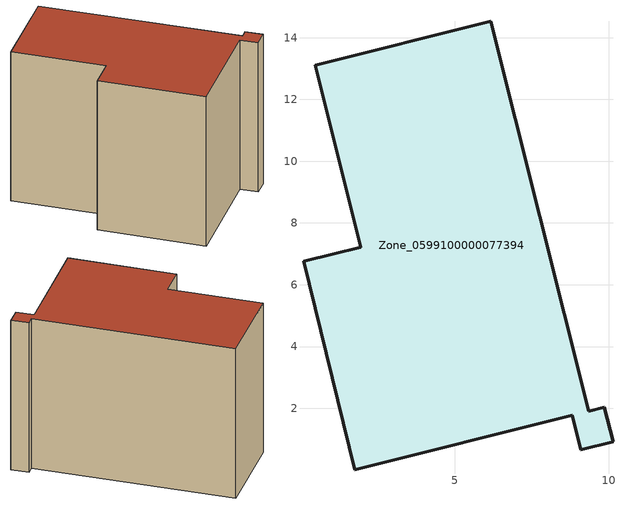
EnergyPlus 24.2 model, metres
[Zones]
Zone_0599100000077394
 floor ground (C_G): 9.34,1.91 9.84,2.04 10.13,0.92 9.09,0.66 8.81,1.78 1.76,0.02 0.11,6.76 1.96,7.22 0.49,13.1 6.18,14.52 z0
 wall outside (C_F): 6.18,14.52 0.49,13.1 1.96,7.22 0.11,6.76 1.76,0.02 8.81,1.78 9.09,0.66 10.13,0.92 9.84,2.04 9.34,1.91 6.18,14.52 z0:10.48
 roof outside (C_R): 9.84,2.04 9.34,1.91 6.18,14.52 0.49,13.1 1.96,7.22 0.11,6.76 1.76,0.02 8.81,1.78 9.09,0.66 10.13,0.92 z10.48
[BUILDING]
Pand.0599100000077394: North Axis=0; Terrain=City; Loads Convergence Tolerance Value=0.04; Temperature Convergence Tolerance Value=0.4; Solar Distribution=FullExterior; Maximum Number of Warmup Days=25; Minimum Number of Warmup Days=1
[Site:Location]
Rotterdam.The.Hague.AP_ZH_NLD Design_Conditions: Latitude=51.96; Longitude=4.45; Time Zone=1; Elevation=-4.5
[SITE:GROUNDTEMPERATURE:BUILDINGSURFACE]
18, 18, 18, 18, 18, 18, 18, 18, 18, 18, 18, 18
[MATERIAL] Thermal Absorptance=0.9; Solar Absorptance=0.7; Visible Absorptance=0.7
Name | Roughness | Thickness | Conductivity | Density | Specific Heat
G.TC.1992-2005 | MediumSmooth | 0.15 | 0.06 | 540 | 1210
F.TC.1992-2005 | Rough | 0.3 | 0.12 | 1920 | 840
R.TC.1992-2005 | MediumRough | 0.2 | 0.08 | 1500 | 1000
[CONSTRUCTION]
C_G: G.TC.1992-2005
C_F: F.TC.1992-2005
C_R: R.TC.1992-2005
[ZONE]
Zone_0599100000077394: Type=1; Multiplier=1; Ceiling Height=Autocalculate; Volume=Autocalculate; Floor Area=autocalculate; Part of Total Floor Area=Yes
[ZONEINFILTRATION:DESIGNFLOWRATE]
Infil_Zone_0599100000077394: Zone or ZoneList or Space or SpaceList=Zone_0599100000077394; Schedule=AlwaysOn; Design Flow Rate Calculation Method=Flow/Area; Flow Rate per Floor Area=0.0015; Constant Term Coefficient=1; Temperature Term Coefficient=0; Velocity Term Coefficient=0; Velocity Squared Term Coefficient=0
[HVACTEMPLATE:ZONE:IDEALLOADSAIRSYSTEM]
Zone_0599100000077394: Maximum Heating Supply Air Temperature=50; Minimum Cooling Supply Air Temperature=13; Maximum Heating Supply Air Humidity Ratio=0.0156; Minimum Cooling Supply Air Humidity Ratio=0.0077; Heating Limit=NoLimit; Cooling Limit=NoLimit; Dehumidification Control Type=ConstantSensibleHeatRatio; Cooling Sensible Heat Ratio=0.7; Dehumidification Setpoint=60; Humidification Control Type=None; Humidification Setpoint=30; Outdoor Air Method=None; Outdoor Air Flow Rate per Person=0.00944; Outdoor Air Flow Rate per Zone Floor Area=0; Outdoor Air Flow Rate per Zone=0; Demand Controlled Ventilation Type=None; Outdoor Air Economizer Type=NoEconomizer; Heat Recovery Type=None; Sensible Heat Recovery Effectiveness=0.7; Latent Heat Recovery Effectiveness=0.65
[ZONECONTROL:THERMOSTAT]
ThermostatControl_Zone_0599100000077394: Zone or ZoneList=Zone_0599100000077394; Control Type Schedule=DualSetpointControlType; Control 1=Thermostat_Zone_0599100000077394; Temperature Difference Between Cutout And Setpoint=0
[THERMOSTATSETPOINT:DUALSETPOINT]
Thermostat_Zone_0599100000077394: Heating Setpoint Temperature Schedule=HeatingSetpoint_Zone_0599100000077394; Cooling Setpoint Temperature Schedule=CoolingSetpoint_Zone_0599100000077394
[SCHEDULE:COMPACT]
HeatingSetpoint_Zone_0599100000077394: Through: 12/31, For: AllDays, Until: 24:00, 21
CoolingSetpoint_Zone_0599100000077394: Through: 12/31, For: AllDays, Until: 24:00, 24
DualSetpointControlType: Through: 12/31, For: AllDays, Until: 24:00, 4
AlwaysOn: Through: 12/31, For: AllDays, Until: 24:00, 1
